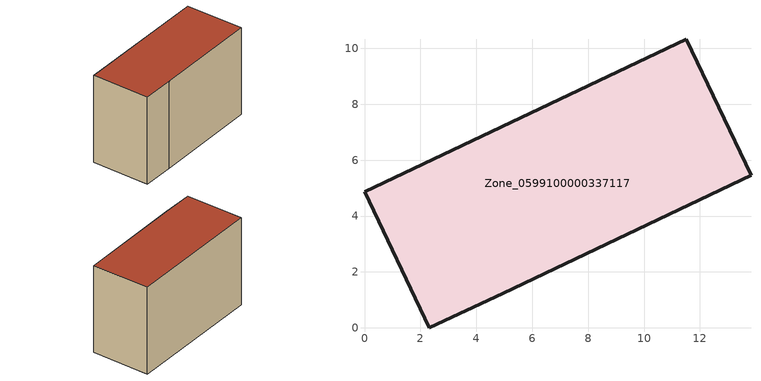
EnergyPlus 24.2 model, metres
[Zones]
Zone_0599100000337117
 floor ground (C_G): 11.51,10.33 13.83,5.46 4.96,1.23 2.31,0 0,4.88 z0
 wall outside (C_F): 2.31,0 4.96,1.23 13.83,5.46 11.51,10.33 0,4.88 2.31,0 z0:8.35
 roof outside (C_R): 13.83,5.46 11.51,10.33 0,4.88 2.31,0 4.96,1.23 z8.35
[BUILDING]
Pand.0599100000337117: North Axis=0; Terrain=City; Loads Convergence Tolerance Value=0.04; Temperature Convergence Tolerance Value=0.4; Solar Distribution=FullExterior; Maximum Number of Warmup Days=25; Minimum Number of Warmup Days=1
[Site:Location]
Rotterdam.The.Hague.AP_ZH_NLD Design_Conditions: Latitude=51.96; Longitude=4.45; Time Zone=1; Elevation=-4.5
[SITE:GROUNDTEMPERATURE:BUILDINGSURFACE]
18, 18, 18, 18, 18, 18, 18, 18, 18, 18, 18, 18
[MATERIAL] Thermal Absorptance=0.9; Solar Absorptance=0.7; Visible Absorptance=0.7
Name | Roughness | Thickness | Conductivity | Density | Specific Heat
G.TI.1975-1991 | MediumSmooth | 0.15 | 0.288461 | 540 | 1210
F.TI.1975-1991 | Rough | 0.3 | 0.230769 | 1920 | 840
R.TI.1975-1991 | MediumRough | 0.2 | 0.153846 | 1500 | 1000
[CONSTRUCTION]
C_G: G.TI.1975-1991
C_F: F.TI.1975-1991
C_R: R.TI.1975-1991
[ZONE]
Zone_0599100000337117: Type=1; Multiplier=1; Ceiling Height=Autocalculate; Volume=Autocalculate; Floor Area=autocalculate; Part of Total Floor Area=Yes
[ZONEINFILTRATION:DESIGNFLOWRATE]
Infil_Zone_0599100000337117: Zone or ZoneList or Space or SpaceList=Zone_0599100000337117; Schedule=AlwaysOn; Design Flow Rate Calculation Method=Flow/Area; Flow Rate per Floor Area=0.003; Constant Term Coefficient=1; Temperature Term Coefficient=0; Velocity Term Coefficient=0; Velocity Squared Term Coefficient=0
[HVACTEMPLATE:ZONE:IDEALLOADSAIRSYSTEM]
Zone_0599100000337117: Maximum Heating Supply Air Temperature=50; Minimum Cooling Supply Air Temperature=13; Maximum Heating Supply Air Humidity Ratio=0.0156; Minimum Cooling Supply Air Humidity Ratio=0.0077; Heating Limit=NoLimit; Cooling Limit=NoLimit; Dehumidification Control Type=ConstantSensibleHeatRatio; Cooling Sensible Heat Ratio=0.7; Dehumidification Setpoint=60; Humidification Control Type=None; Humidification Setpoint=30; Outdoor Air Method=None; Outdoor Air Flow Rate per Person=0.00944; Outdoor Air Flow Rate per Zone Floor Area=0; Outdoor Air Flow Rate per Zone=0; Demand Controlled Ventilation Type=None; Outdoor Air Economizer Type=NoEconomizer; Heat Recovery Type=None; Sensible Heat Recovery Effectiveness=0.7; Latent Heat Recovery Effectiveness=0.65
[ZONECONTROL:THERMOSTAT]
ThermostatControl_Zone_0599100000337117: Zone or ZoneList=Zone_0599100000337117; Control Type Schedule=DualSetpointControlType; Control 1=Thermostat_Zone_0599100000337117; Temperature Difference Between Cutout And Setpoint=0
[THERMOSTATSETPOINT:DUALSETPOINT]
Thermostat_Zone_0599100000337117: Heating Setpoint Temperature Schedule=HeatingSetpoint_Zone_0599100000337117; Cooling Setpoint Temperature Schedule=CoolingSetpoint_Zone_0599100000337117
[SCHEDULE:COMPACT]
HeatingSetpoint_Zone_0599100000337117: Through: 12/31, For: AllDays, Until: 24:00, 21
CoolingSetpoint_Zone_0599100000337117: Through: 12/31, For: AllDays, Until: 24:00, 24
DualSetpointControlType: Through: 12/31, For: AllDays, Until: 24:00, 4
AlwaysOn: Through: 12/31, For: AllDays, Until: 24:00, 1
